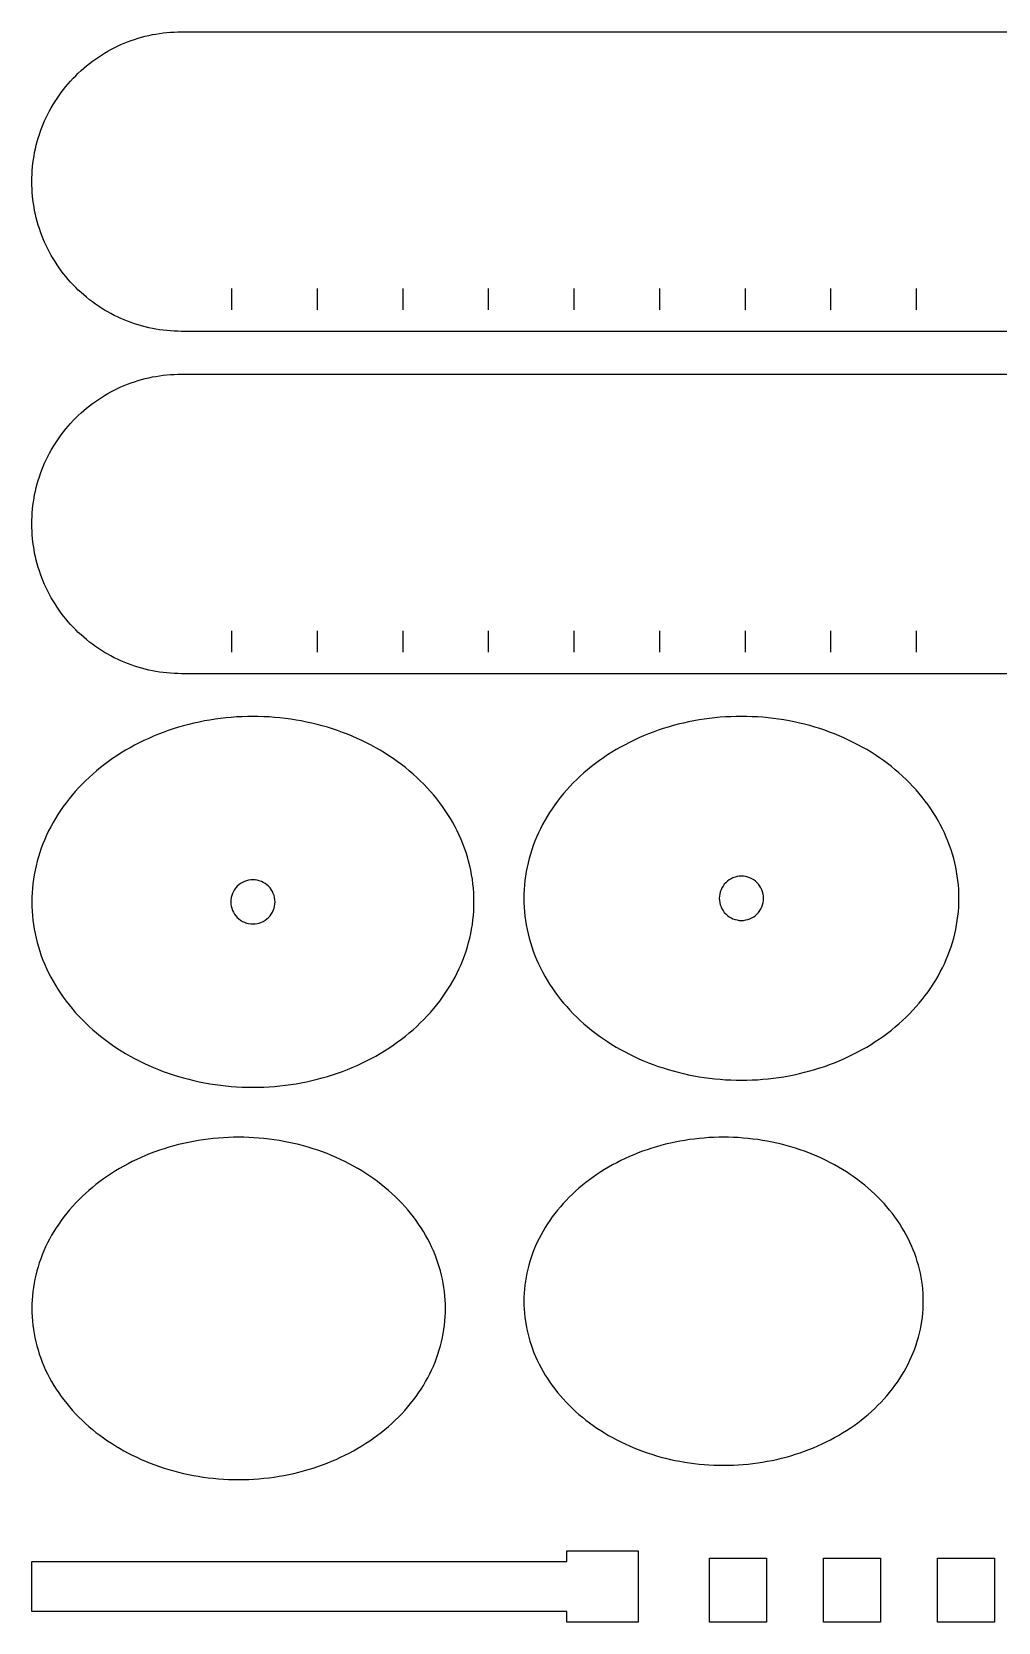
# Model space of a CAD drawing. Header units: millimetres. Extents: x 5 to 276, y -228 to -5.
# Drawn here: x 5 to 140.5, y -228 to -5 of the extents above; entities that cross this region are included whole.
import ezdxf

# ---------------------------------------------------------------- set-up
doc = ezdxf.new("R2010")
doc.units = ezdxf.units.MM
for name, color, linetype in [('cut_inner', 7, 'Continuous'), ('cut_outer', 7, 'Continuous'), ('score', 1, 'Continuous')]:
    doc.layers.add(name, color=color, linetype=linetype)

msp = doc.modelspace()

# ---------------------------------------------------------------- linework, layer by layer
at = {"layer": 'cut_inner'}
for points in [[(32.9, -127), (32.91, -127.3), (32.96, -127.6), (33.03, -127.9), (33.14, -128.19), (33.27, -128.46), (33.42, -128.72), (33.6, -128.97), (33.81, -129.19), (34.03, -129.4), (34.28, -129.58), (34.54, -129.73), (34.81, -129.86), (35.1, -129.97), (35.4, -130.04), (35.7, -130.09), (36, -130.1), (36.3, -130.09), (36.6, -130.04), (36.9, -129.97), (37.19, -129.86), (37.46, -129.73), (37.72, -129.58), (37.97, -129.4), (38.19, -129.19), (38.4, -128.97), (38.58, -128.72), (38.73, -128.46), (38.86, -128.19), (38.97, -127.9), (39.04, -127.6), (39.09, -127.3), (39.1, -127), (39.09, -126.7), (39.04, -126.4), (38.97, -126.1), (38.86, -125.81), (38.73, -125.54), (38.58, -125.28), (38.4, -125.03), (38.19, -124.81), (37.97, -124.6), (37.72, -124.42), (37.46, -124.27), (37.19, -124.14), (36.9, -124.03), (36.6, -123.96), (36.3, -123.91), (36, -123.9), (35.7, -123.91), (35.4, -123.96), (35.1, -124.03), (34.81, -124.14), (34.54, -124.27), (34.28, -124.42), (34.03, -124.6), (33.81, -124.81), (33.6, -125.03), (33.42, -125.28), (33.27, -125.54), (33.14, -125.81), (33.03, -126.1), (32.96, -126.4), (32.91, -126.7), (32.9, -127)], [(101.4, -126.5), (101.41, -126.8), (101.46, -127.1), (101.53, -127.4), (101.64, -127.69), (101.77, -127.96), (101.92, -128.22), (102.1, -128.47), (102.31, -128.69), (102.53, -128.9), (102.78, -129.08), (103.04, -129.23), (103.31, -129.36), (103.6, -129.47), (103.9, -129.54), (104.2, -129.59), (104.5, -129.6), (104.8, -129.59), (105.1, -129.54), (105.4, -129.47), (105.69, -129.36), (105.96, -129.23), (106.22, -129.08), (106.47, -128.9), (106.69, -128.69), (106.9, -128.47), (107.08, -128.22), (107.23, -127.96), (107.36, -127.69), (107.47, -127.4), (107.54, -127.1), (107.59, -126.8), (107.6, -126.5), (107.59, -126.2), (107.54, -125.9), (107.47, -125.6), (107.36, -125.31), (107.23, -125.04), (107.08, -124.78), (106.9, -124.53), (106.69, -124.31), (106.47, -124.1), (106.22, -123.92), (105.96, -123.77), (105.69, -123.64), (105.4, -123.53), (105.1, -123.46), (104.8, -123.41), (104.5, -123.4), (104.2, -123.41), (103.9, -123.46), (103.6, -123.53), (103.31, -123.64), (103.04, -123.77), (102.78, -123.92), (102.53, -124.1), (102.31, -124.31), (102.1, -124.53), (101.92, -124.78), (101.77, -125.04), (101.64, -125.31), (101.53, -125.6), (101.46, -125.9), (101.41, -126.2), (101.4, -126.5)]]:
    msp.add_lwpolyline(points, close=True, dxfattribs=at)
at = {"layer": 'cut_outer'}
for points in [[(160, -47), (26, -47), (25.48, -46.99), (24.97, -46.97), (24.46, -46.94), (23.94, -46.9), (23.43, -46.84), (22.92, -46.77), (22.41, -46.69), (21.9, -46.6), (21.4, -46.49), (20.9, -46.37), (20.4, -46.24), (19.9, -46.1), (19.41, -45.94), (18.93, -45.77), (18.44, -45.59), (17.96, -45.4), (17.49, -45.2), (17.02, -44.98), (16.56, -44.76), (16.1, -44.52), (15.65, -44.27), (15.2, -44.01), (14.77, -43.74), (14.33, -43.46), (13.91, -43.17), (13.49, -42.87), (13.08, -42.56), (12.68, -42.23), (12.28, -41.9), (11.9, -41.56), (11.52, -41.21), (11.15, -40.85), (10.79, -40.48), (10.44, -40.1), (10.1, -39.72), (9.77, -39.32), (9.44, -38.92), (9.13, -38.51), (8.83, -38.09), (8.54, -37.67), (8.26, -37.23), (7.99, -36.8), (7.73, -36.35), (7.48, -35.9), (7.24, -35.44), (7.02, -34.98), (6.8, -34.51), (6.6, -34.04), (6.41, -33.56), (6.23, -33.07), (6.06, -32.59), (5.9, -32.1), (5.76, -31.6), (5.63, -31.1), (5.51, -30.6), (5.4, -30.1), (5.31, -29.59), (5.23, -29.08), (5.16, -28.57), (5.1, -28.06), (5.06, -27.54), (5.03, -27.03), (5.01, -26.52), (5, -26), (5.01, -25.48), (5.03, -24.97), (5.06, -24.46), (5.1, -23.94), (5.16, -23.43), (5.23, -22.92), (5.31, -22.41), (5.4, -21.9), (5.51, -21.4), (5.63, -20.9), (5.76, -20.4), (5.9, -19.9), (6.06, -19.41), (6.23, -18.93), (6.41, -18.44), (6.6, -17.96), (6.8, -17.49), (7.02, -17.02), (7.24, -16.56), (7.48, -16.1), (7.73, -15.65), (7.99, -15.2), (8.26, -14.77), (8.54, -14.33), (8.83, -13.91), (9.13, -13.49), (9.44, -13.08), (9.77, -12.68), (10.1, -12.28), (10.44, -11.9), (10.79, -11.52), (11.15, -11.15), (11.52, -10.79), (11.9, -10.44), (12.28, -10.1), (12.68, -9.77), (13.08, -9.44), (13.49, -9.13), (13.91, -8.83), (14.33, -8.54), (14.77, -8.26), (15.2, -7.99), (15.65, -7.73), (16.1, -7.48), (16.56, -7.24), (17.02, -7.02), (17.49, -6.8), (17.96, -6.6), (18.44, -6.41), (18.93, -6.23), (19.41, -6.06), (19.9, -5.9), (20.4, -5.76), (20.9, -5.63), (21.4, -5.51), (21.9, -5.4), (22.41, -5.31), (22.92, -5.23), (23.43, -5.16), (23.94, -5.1), (24.46, -5.06), (24.97, -5.03), (25.48, -5.01), (26, -5), (26, -5), (160, -5)], [(160, -95), (26, -95), (25.48, -94.99), (24.97, -94.97), (24.46, -94.94), (23.94, -94.9), (23.43, -94.84), (22.92, -94.77), (22.41, -94.69), (21.9, -94.6), (21.4, -94.49), (20.9, -94.37), (20.4, -94.24), (19.9, -94.1), (19.41, -93.94), (18.93, -93.77), (18.44, -93.59), (17.96, -93.4), (17.49, -93.2), (17.02, -92.98), (16.56, -92.76), (16.1, -92.52), (15.65, -92.27), (15.2, -92.01), (14.77, -91.74), (14.33, -91.46), (13.91, -91.17), (13.49, -90.87), (13.08, -90.56), (12.68, -90.23), (12.28, -89.9), (11.9, -89.56), (11.52, -89.21), (11.15, -88.85), (10.79, -88.48), (10.44, -88.1), (10.1, -87.72), (9.77, -87.32), (9.44, -86.92), (9.13, -86.51), (8.83, -86.09), (8.54, -85.67), (8.26, -85.23), (7.99, -84.8), (7.73, -84.35), (7.48, -83.9), (7.24, -83.44), (7.02, -82.98), (6.8, -82.51), (6.6, -82.04), (6.41, -81.56), (6.23, -81.07), (6.06, -80.59), (5.9, -80.1), (5.76, -79.6), (5.63, -79.1), (5.51, -78.6), (5.4, -78.1), (5.31, -77.59), (5.23, -77.08), (5.16, -76.57), (5.1, -76.06), (5.06, -75.54), (5.03, -75.03), (5.01, -74.52), (5, -74), (5.01, -73.48), (5.03, -72.97), (5.06, -72.46), (5.1, -71.94), (5.16, -71.43), (5.23, -70.92), (5.31, -70.41), (5.4, -69.9), (5.51, -69.4), (5.63, -68.9), (5.76, -68.4), (5.9, -67.9), (6.06, -67.41), (6.23, -66.93), (6.41, -66.44), (6.6, -65.96), (6.8, -65.49), (7.02, -65.02), (7.24, -64.56), (7.48, -64.1), (7.73, -63.65), (7.99, -63.2), (8.26, -62.77), (8.54, -62.33), (8.83, -61.91), (9.13, -61.49), (9.44, -61.08), (9.77, -60.68), (10.1, -60.28), (10.44, -59.9), (10.79, -59.52), (11.15, -59.15), (11.52, -58.79), (11.9, -58.44), (12.28, -58.1), (12.68, -57.77), (13.08, -57.44), (13.49, -57.13), (13.91, -56.83), (14.33, -56.54), (14.77, -56.26), (15.2, -55.99), (15.65, -55.73), (16.1, -55.48), (16.56, -55.24), (17.02, -55.02), (17.49, -54.8), (17.96, -54.6), (18.44, -54.41), (18.93, -54.23), (19.41, -54.06), (19.9, -53.9), (20.4, -53.76), (20.9, -53.63), (21.4, -53.51), (21.9, -53.4), (22.41, -53.31), (22.92, -53.23), (23.43, -53.16), (23.94, -53.1), (24.46, -53.06), (24.97, -53.03), (25.48, -53.01), (26, -53), (26, -53), (160, -53)]]:
    msp.add_lwpolyline(points, dxfattribs=at)
for points in [[(5, -127), (5.01, -127.64), (5.04, -128.28), (5.08, -128.91), (5.15, -129.55), (5.23, -130.18), (5.34, -130.81), (5.46, -131.45), (5.6, -132.07), (5.75, -132.7), (5.93, -133.32), (6.12, -133.93), (6.33, -134.55), (6.56, -135.16), (6.81, -135.76), (7.08, -136.36), (7.36, -136.95), (7.66, -137.54), (7.98, -138.12), (8.31, -138.69), (8.66, -139.26), (9.03, -139.82), (9.41, -140.37), (9.81, -140.91), (10.22, -141.44), (10.65, -141.97), (11.1, -142.49), (11.56, -143), (12.04, -143.49), (12.53, -143.98), (13.03, -144.46), (13.55, -144.93), (14.08, -145.38), (14.62, -145.83), (15.18, -146.26), (15.75, -146.69), (16.33, -147.1), (16.93, -147.5), (17.53, -147.88), (18.15, -148.26), (18.78, -148.62), (19.42, -148.97), (20.06, -149.3), (20.72, -149.62), (21.39, -149.93), (22.06, -150.22), (22.75, -150.5), (23.44, -150.77), (24.14, -151.02), (24.84, -151.26), (25.56, -151.48), (26.28, -151.69), (27, -151.88), (27.73, -152.06), (28.47, -152.22), (29.21, -152.37), (29.95, -152.5), (30.7, -152.62), (31.45, -152.72), (32.21, -152.8), (32.96, -152.87), (33.72, -152.93), (34.48, -152.97), (35.24, -152.99), (36, -153), (36.76, -152.99), (37.52, -152.97), (38.28, -152.93), (39.04, -152.87), (39.79, -152.8), (40.55, -152.72), (41.3, -152.62), (42.05, -152.5), (42.79, -152.37), (43.53, -152.22), (44.27, -152.06), (45, -151.88), (45.72, -151.69), (46.44, -151.48), (47.16, -151.26), (47.86, -151.02), (48.56, -150.77), (49.25, -150.5), (49.94, -150.22), (50.61, -149.93), (51.28, -149.62), (51.94, -149.3), (52.58, -148.97), (53.22, -148.62), (53.85, -148.26), (54.47, -147.88), (55.07, -147.5), (55.67, -147.1), (56.25, -146.69), (56.82, -146.26), (57.38, -145.83), (57.92, -145.38), (58.45, -144.93), (58.97, -144.46), (59.47, -143.98), (59.96, -143.49), (60.44, -143), (60.9, -142.49), (61.35, -141.97), (61.78, -141.44), (62.19, -140.91), (62.59, -140.37), (62.97, -139.82), (63.34, -139.26), (63.69, -138.69), (64.02, -138.12), (64.34, -137.54), (64.64, -136.95), (64.92, -136.36), (65.19, -135.76), (65.44, -135.16), (65.67, -134.55), (65.88, -133.93), (66.07, -133.32), (66.25, -132.7), (66.4, -132.07), (66.54, -131.45), (66.66, -130.81), (66.77, -130.18), (66.85, -129.55), (66.92, -128.91), (66.96, -128.28), (66.99, -127.64), (67, -127), (66.99, -126.36), (66.96, -125.72), (66.92, -125.09), (66.85, -124.45), (66.77, -123.82), (66.66, -123.19), (66.54, -122.55), (66.4, -121.93), (66.25, -121.3), (66.07, -120.68), (65.88, -120.07), (65.67, -119.45), (65.44, -118.84), (65.19, -118.24), (64.92, -117.64), (64.64, -117.05), (64.34, -116.46), (64.02, -115.88), (63.69, -115.31), (63.34, -114.74), (62.97, -114.18), (62.59, -113.63), (62.19, -113.09), (61.78, -112.56), (61.35, -112.03), (60.9, -111.51), (60.44, -111), (59.96, -110.51), (59.47, -110.02), (58.97, -109.54), (58.45, -109.07), (57.92, -108.62), (57.38, -108.17), (56.82, -107.74), (56.25, -107.31), (55.67, -106.9), (55.07, -106.5), (54.47, -106.12), (53.85, -105.74), (53.22, -105.38), (52.58, -105.03), (51.94, -104.7), (51.28, -104.38), (50.61, -104.07), (49.94, -103.78), (49.25, -103.5), (48.56, -103.23), (47.86, -102.98), (47.16, -102.74), (46.44, -102.52), (45.72, -102.31), (45, -102.12), (44.27, -101.94), (43.53, -101.78), (42.79, -101.63), (42.05, -101.5), (41.3, -101.38), (40.55, -101.28), (39.79, -101.2), (39.04, -101.13), (38.28, -101.07), (37.52, -101.03), (36.76, -101.01), (36, -101), (35.24, -101.01), (34.48, -101.03), (33.72, -101.07), (32.96, -101.13), (32.21, -101.2), (31.45, -101.28), (30.7, -101.38), (29.95, -101.5), (29.21, -101.63), (28.47, -101.78), (27.73, -101.94), (27, -102.12), (26.28, -102.31), (25.56, -102.52), (24.84, -102.74), (24.14, -102.98), (23.44, -103.23), (22.75, -103.5), (22.06, -103.78), (21.39, -104.07), (20.72, -104.38), (20.06, -104.7), (19.42, -105.03), (18.78, -105.38), (18.15, -105.74), (17.53, -106.12), (16.93, -106.5), (16.33, -106.9), (15.75, -107.31), (15.18, -107.74), (14.62, -108.17), (14.08, -108.62), (13.55, -109.07), (13.03, -109.54), (12.53, -110.02), (12.04, -110.51), (11.56, -111), (11.1, -111.51), (10.65, -112.03), (10.22, -112.56), (9.81, -113.09), (9.41, -113.63), (9.03, -114.18), (8.66, -114.74), (8.31, -115.31), (7.98, -115.88), (7.66, -116.46), (7.36, -117.05), (7.08, -117.64), (6.81, -118.24), (6.56, -118.84), (6.33, -119.45), (6.12, -120.07), (5.93, -120.68), (5.75, -121.3), (5.6, -121.93), (5.46, -122.55), (5.34, -123.19), (5.23, -123.82), (5.15, -124.45), (5.08, -125.09), (5.04, -125.72), (5.01, -126.36), (5, -127)], [(74, -126.5), (74.01, -127.13), (74.04, -127.75), (74.08, -128.38), (74.15, -129), (74.23, -129.62), (74.33, -130.24), (74.45, -130.86), (74.59, -131.47), (74.74, -132.09), (74.91, -132.7), (75.1, -133.3), (75.31, -133.9), (75.54, -134.5), (75.78, -135.09), (76.04, -135.68), (76.32, -136.26), (76.62, -136.83), (76.93, -137.4), (77.26, -137.97), (77.6, -138.52), (77.96, -139.07), (78.34, -139.61), (78.73, -140.14), (79.14, -140.67), (79.56, -141.18), (80, -141.69), (80.46, -142.19), (80.92, -142.68), (81.41, -143.16), (81.9, -143.62), (82.41, -144.08), (82.93, -144.53), (83.47, -144.97), (84.02, -145.39), (84.58, -145.81), (85.15, -146.21), (85.74, -146.6), (86.33, -146.98), (86.94, -147.35), (87.56, -147.7), (88.18, -148.04), (88.82, -148.37), (89.47, -148.69), (90.12, -148.99), (90.79, -149.28), (91.46, -149.55), (92.14, -149.81), (92.83, -150.06), (93.52, -150.29), (94.22, -150.51), (94.93, -150.71), (95.65, -150.9), (96.37, -151.08), (97.09, -151.24), (97.82, -151.38), (98.55, -151.51), (99.29, -151.62), (100.02, -151.72), (100.77, -151.81), (101.51, -151.88), (102.26, -151.93), (103, -151.97), (103.75, -151.99), (104.5, -152), (105.25, -151.99), (106, -151.97), (106.74, -151.93), (107.49, -151.88), (108.23, -151.81), (108.98, -151.72), (109.71, -151.62), (110.45, -151.51), (111.18, -151.38), (111.91, -151.24), (112.63, -151.08), (113.35, -150.9), (114.07, -150.71), (114.78, -150.51), (115.48, -150.29), (116.17, -150.06), (116.86, -149.81), (117.54, -149.55), (118.21, -149.28), (118.88, -148.99), (119.53, -148.69), (120.18, -148.37), (120.82, -148.04), (121.44, -147.7), (122.06, -147.35), (122.67, -146.98), (123.26, -146.6), (123.85, -146.21), (124.42, -145.81), (124.98, -145.39), (125.53, -144.97), (126.07, -144.53), (126.59, -144.08), (127.1, -143.62), (127.59, -143.16), (128.08, -142.68), (128.54, -142.19), (129, -141.69), (129.44, -141.18), (129.86, -140.67), (130.27, -140.14), (130.66, -139.61), (131.04, -139.07), (131.4, -138.52), (131.74, -137.97), (132.07, -137.4), (132.38, -136.83), (132.68, -136.26), (132.96, -135.68), (133.22, -135.09), (133.46, -134.5), (133.69, -133.9), (133.9, -133.3), (134.09, -132.7), (134.26, -132.09), (134.41, -131.47), (134.55, -130.86), (134.67, -130.24), (134.77, -129.62), (134.85, -129), (134.92, -128.38), (134.96, -127.75), (134.99, -127.13), (135, -126.5), (134.99, -125.87), (134.96, -125.25), (134.92, -124.62), (134.85, -124), (134.77, -123.38), (134.67, -122.76), (134.55, -122.14), (134.41, -121.53), (134.26, -120.91), (134.09, -120.3), (133.9, -119.7), (133.69, -119.1), (133.46, -118.5), (133.22, -117.91), (132.96, -117.32), (132.68, -116.74), (132.38, -116.17), (132.07, -115.6), (131.74, -115.03), (131.4, -114.48), (131.04, -113.93), (130.66, -113.39), (130.27, -112.86), (129.86, -112.33), (129.44, -111.82), (129, -111.31), (128.54, -110.81), (128.08, -110.32), (127.59, -109.84), (127.1, -109.38), (126.59, -108.92), (126.07, -108.47), (125.53, -108.03), (124.98, -107.61), (124.42, -107.19), (123.85, -106.79), (123.26, -106.4), (122.67, -106.02), (122.06, -105.65), (121.44, -105.3), (120.82, -104.96), (120.18, -104.63), (119.53, -104.31), (118.88, -104.01), (118.21, -103.72), (117.54, -103.45), (116.86, -103.19), (116.17, -102.94), (115.48, -102.71), (114.78, -102.49), (114.07, -102.29), (113.35, -102.1), (112.63, -101.92), (111.91, -101.76), (111.18, -101.62), (110.45, -101.49), (109.71, -101.38), (108.98, -101.28), (108.23, -101.19), (107.49, -101.12), (106.74, -101.07), (106, -101.03), (105.25, -101.01), (104.5, -101), (103.75, -101.01), (103, -101.03), (102.26, -101.07), (101.51, -101.12), (100.77, -101.19), (100.02, -101.28), (99.29, -101.38), (98.55, -101.49), (97.82, -101.62), (97.09, -101.76), (96.37, -101.92), (95.65, -102.1), (94.93, -102.29), (94.22, -102.49), (93.52, -102.71), (92.83, -102.94), (92.14, -103.19), (91.46, -103.45), (90.79, -103.72), (90.12, -104.01), (89.47, -104.31), (88.82, -104.63), (88.18, -104.96), (87.56, -105.3), (86.94, -105.65), (86.33, -106.02), (85.74, -106.4), (85.15, -106.79), (84.58, -107.19), (84.02, -107.61), (83.47, -108.03), (82.93, -108.47), (82.41, -108.92), (81.9, -109.38), (81.41, -109.84), (80.92, -110.32), (80.46, -110.81), (80, -111.31), (79.56, -111.82), (79.14, -112.33), (78.73, -112.86), (78.34, -113.39), (77.96, -113.93), (77.6, -114.48), (77.26, -115.03), (76.93, -115.6), (76.62, -116.17), (76.32, -116.74), (76.04, -117.32), (75.78, -117.91), (75.54, -118.5), (75.31, -119.1), (75.1, -119.7), (74.91, -120.3), (74.74, -120.91), (74.59, -121.53), (74.45, -122.14), (74.33, -122.76), (74.23, -123.38), (74.15, -124), (74.08, -124.62), (74.04, -125.25), (74.01, -125.87), (74, -126.5)], [(5, -184), (5.01, -184.59), (5.03, -185.18), (5.08, -185.77), (5.14, -186.35), (5.22, -186.94), (5.31, -187.52), (5.43, -188.1), (5.56, -188.68), (5.7, -189.26), (5.87, -189.83), (6.05, -190.4), (6.25, -190.97), (6.46, -191.53), (6.7, -192.09), (6.94, -192.64), (7.21, -193.18), (7.49, -193.73), (7.78, -194.26), (8.1, -194.79), (8.42, -195.31), (8.77, -195.83), (9.13, -196.34), (9.5, -196.84), (9.89, -197.33), (10.29, -197.82), (10.71, -198.3), (11.14, -198.77), (11.58, -199.23), (12.04, -199.68), (12.51, -200.12), (13, -200.55), (13.49, -200.97), (14, -201.38), (14.52, -201.78), (15.06, -202.17), (15.6, -202.55), (16.16, -202.92), (16.72, -203.28), (17.3, -203.62), (17.89, -203.96), (18.49, -204.28), (19.09, -204.59), (19.71, -204.88), (20.33, -205.17), (20.96, -205.44), (21.6, -205.7), (22.25, -205.94), (22.9, -206.17), (23.56, -206.39), (24.23, -206.6), (24.9, -206.79), (25.58, -206.97), (26.27, -207.13), (26.95, -207.28), (27.65, -207.42), (28.34, -207.54), (29.04, -207.65), (29.74, -207.74), (30.45, -207.82), (31.16, -207.88), (31.87, -207.93), (32.58, -207.97), (33.29, -207.99), (34, -208), (34.71, -207.99), (35.42, -207.97), (36.13, -207.93), (36.84, -207.88), (37.55, -207.82), (38.26, -207.74), (38.96, -207.65), (39.66, -207.54), (40.35, -207.42), (41.05, -207.28), (41.73, -207.13), (42.42, -206.97), (43.1, -206.79), (43.77, -206.6), (44.44, -206.39), (45.1, -206.17), (45.75, -205.94), (46.4, -205.7), (47.04, -205.44), (47.67, -205.17), (48.29, -204.88), (48.91, -204.59), (49.51, -204.28), (50.11, -203.96), (50.7, -203.62), (51.28, -203.28), (51.84, -202.92), (52.4, -202.55), (52.94, -202.17), (53.48, -201.78), (54, -201.38), (54.51, -200.97), (55, -200.55), (55.49, -200.12), (55.96, -199.68), (56.42, -199.23), (56.86, -198.77), (57.29, -198.3), (57.71, -197.82), (58.11, -197.33), (58.5, -196.84), (58.87, -196.34), (59.23, -195.83), (59.58, -195.31), (59.9, -194.79), (60.22, -194.26), (60.51, -193.73), (60.79, -193.18), (61.06, -192.64), (61.3, -192.09), (61.54, -191.53), (61.75, -190.97), (61.95, -190.4), (62.13, -189.83), (62.3, -189.26), (62.44, -188.68), (62.57, -188.1), (62.69, -187.52), (62.78, -186.94), (62.86, -186.35), (62.92, -185.77), (62.97, -185.18), (62.99, -184.59), (63, -184), (62.99, -183.41), (62.97, -182.82), (62.92, -182.23), (62.86, -181.65), (62.78, -181.06), (62.69, -180.48), (62.57, -179.9), (62.44, -179.32), (62.3, -178.74), (62.13, -178.17), (61.95, -177.6), (61.75, -177.03), (61.54, -176.47), (61.3, -175.91), (61.06, -175.36), (60.79, -174.82), (60.51, -174.27), (60.22, -173.74), (59.9, -173.21), (59.58, -172.69), (59.23, -172.17), (58.87, -171.66), (58.5, -171.16), (58.11, -170.67), (57.71, -170.18), (57.29, -169.7), (56.86, -169.23), (56.42, -168.77), (55.96, -168.32), (55.49, -167.88), (55, -167.45), (54.51, -167.03), (54, -166.62), (53.48, -166.22), (52.94, -165.83), (52.4, -165.45), (51.84, -165.08), (51.28, -164.72), (50.7, -164.38), (50.11, -164.04), (49.51, -163.72), (48.91, -163.41), (48.29, -163.12), (47.67, -162.83), (47.04, -162.56), (46.4, -162.3), (45.75, -162.06), (45.1, -161.83), (44.44, -161.61), (43.77, -161.4), (43.1, -161.21), (42.42, -161.03), (41.73, -160.87), (41.05, -160.72), (40.35, -160.58), (39.66, -160.46), (38.96, -160.35), (38.26, -160.26), (37.55, -160.18), (36.84, -160.12), (36.13, -160.07), (35.42, -160.03), (34.71, -160.01), (34, -160), (33.29, -160.01), (32.58, -160.03), (31.87, -160.07), (31.16, -160.12), (30.45, -160.18), (29.74, -160.26), (29.04, -160.35), (28.34, -160.46), (27.65, -160.58), (26.95, -160.72), (26.27, -160.87), (25.58, -161.03), (24.9, -161.21), (24.23, -161.4), (23.56, -161.61), (22.9, -161.83), (22.25, -162.06), (21.6, -162.3), (20.96, -162.56), (20.33, -162.83), (19.71, -163.12), (19.09, -163.41), (18.49, -163.72), (17.89, -164.04), (17.3, -164.38), (16.72, -164.72), (16.16, -165.08), (15.6, -165.45), (15.06, -165.83), (14.52, -166.22), (14, -166.62), (13.49, -167.03), (13, -167.45), (12.51, -167.88), (12.04, -168.32), (11.58, -168.77), (11.14, -169.23), (10.71, -169.7), (10.29, -170.18), (9.89, -170.67), (9.5, -171.16), (9.13, -171.66), (8.77, -172.17), (8.42, -172.69), (8.1, -173.21), (7.78, -173.74), (7.49, -174.27), (7.21, -174.82), (6.94, -175.36), (6.7, -175.91), (6.46, -176.47), (6.25, -177.03), (6.05, -177.6), (5.87, -178.17), (5.7, -178.74), (5.56, -179.32), (5.43, -179.9), (5.31, -180.48), (5.22, -181.06), (5.14, -181.65), (5.08, -182.23), (5.03, -182.82), (5.01, -183.41), (5, -184)], [(74, -183), (74.01, -183.56), (74.03, -184.13), (74.08, -184.69), (74.13, -185.25), (74.21, -185.82), (74.3, -186.37), (74.41, -186.93), (74.54, -187.49), (74.68, -188.04), (74.84, -188.59), (75.01, -189.13), (75.21, -189.68), (75.41, -190.21), (75.64, -190.75), (75.88, -191.28), (76.13, -191.8), (76.4, -192.32), (76.69, -192.83), (76.99, -193.34), (77.31, -193.84), (77.64, -194.34), (77.98, -194.82), (78.34, -195.3), (78.72, -195.78), (79.11, -196.24), (79.51, -196.7), (79.93, -197.15), (80.36, -197.59), (80.8, -198.02), (81.25, -198.45), (81.72, -198.86), (82.2, -199.26), (82.69, -199.66), (83.2, -200.04), (83.71, -200.42), (84.24, -200.78), (84.77, -201.13), (85.32, -201.47), (85.88, -201.8), (86.44, -202.12), (87.02, -202.43), (87.61, -202.73), (88.2, -203.01), (88.8, -203.28), (89.41, -203.54), (90.03, -203.79), (90.65, -204.03), (91.28, -204.25), (91.92, -204.46), (92.57, -204.66), (93.22, -204.84), (93.87, -205.01), (94.53, -205.17), (95.2, -205.31), (95.87, -205.44), (96.54, -205.56), (97.21, -205.66), (97.89, -205.75), (98.57, -205.83), (99.26, -205.89), (99.94, -205.94), (100.63, -205.97), (101.31, -205.99), (102, -206), (102.69, -205.99), (103.37, -205.97), (104.06, -205.94), (104.74, -205.89), (105.43, -205.83), (106.11, -205.75), (106.79, -205.66), (107.46, -205.56), (108.13, -205.44), (108.8, -205.31), (109.47, -205.17), (110.13, -205.01), (110.78, -204.84), (111.43, -204.66), (112.08, -204.46), (112.72, -204.25), (113.35, -204.03), (113.97, -203.79), (114.59, -203.54), (115.2, -203.28), (115.8, -203.01), (116.39, -202.73), (116.98, -202.43), (117.56, -202.12), (118.12, -201.8), (118.68, -201.47), (119.23, -201.13), (119.76, -200.78), (120.29, -200.42), (120.8, -200.04), (121.31, -199.66), (121.8, -199.26), (122.28, -198.86), (122.75, -198.45), (123.2, -198.02), (123.64, -197.59), (124.07, -197.15), (124.49, -196.7), (124.89, -196.24), (125.28, -195.78), (125.66, -195.3), (126.02, -194.82), (126.36, -194.34), (126.69, -193.84), (127.01, -193.34), (127.31, -192.83), (127.6, -192.32), (127.87, -191.8), (128.12, -191.28), (128.36, -190.75), (128.59, -190.21), (128.79, -189.68), (128.99, -189.13), (129.16, -188.59), (129.32, -188.04), (129.46, -187.49), (129.59, -186.93), (129.7, -186.37), (129.79, -185.82), (129.87, -185.25), (129.92, -184.69), (129.97, -184.13), (129.99, -183.56), (130, -183), (129.99, -182.44), (129.97, -181.87), (129.92, -181.31), (129.87, -180.75), (129.79, -180.18), (129.7, -179.63), (129.59, -179.07), (129.46, -178.51), (129.32, -177.96), (129.16, -177.41), (128.99, -176.87), (128.79, -176.32), (128.59, -175.79), (128.36, -175.25), (128.12, -174.72), (127.87, -174.2), (127.6, -173.68), (127.31, -173.17), (127.01, -172.66), (126.69, -172.16), (126.36, -171.66), (126.02, -171.18), (125.66, -170.7), (125.28, -170.22), (124.89, -169.76), (124.49, -169.3), (124.07, -168.85), (123.64, -168.41), (123.2, -167.98), (122.75, -167.55), (122.28, -167.14), (121.8, -166.74), (121.31, -166.34), (120.8, -165.96), (120.29, -165.58), (119.76, -165.22), (119.23, -164.87), (118.68, -164.53), (118.12, -164.2), (117.56, -163.88), (116.98, -163.57), (116.39, -163.27), (115.8, -162.99), (115.2, -162.72), (114.59, -162.46), (113.97, -162.21), (113.35, -161.97), (112.72, -161.75), (112.08, -161.54), (111.43, -161.34), (110.78, -161.16), (110.13, -160.99), (109.47, -160.83), (108.8, -160.69), (108.13, -160.56), (107.46, -160.44), (106.79, -160.34), (106.11, -160.25), (105.43, -160.17), (104.74, -160.11), (104.06, -160.06), (103.37, -160.03), (102.69, -160.01), (102, -160), (101.31, -160.01), (100.63, -160.03), (99.94, -160.06), (99.26, -160.11), (98.57, -160.17), (97.89, -160.25), (97.21, -160.34), (96.54, -160.44), (95.87, -160.56), (95.2, -160.69), (94.53, -160.83), (93.87, -160.99), (93.22, -161.16), (92.57, -161.34), (91.92, -161.54), (91.28, -161.75), (90.65, -161.97), (90.03, -162.21), (89.41, -162.46), (88.8, -162.72), (88.2, -162.99), (87.61, -163.27), (87.02, -163.57), (86.44, -163.88), (85.88, -164.2), (85.32, -164.53), (84.77, -164.87), (84.24, -165.22), (83.71, -165.58), (83.2, -165.96), (82.69, -166.34), (82.2, -166.74), (81.72, -167.14), (81.25, -167.55), (80.8, -167.98), (80.36, -168.41), (79.93, -168.85), (79.51, -169.3), (79.11, -169.76), (78.72, -170.22), (78.34, -170.7), (77.98, -171.18), (77.64, -171.66), (77.31, -172.16), (76.99, -172.66), (76.69, -173.17), (76.4, -173.68), (76.13, -174.2), (75.88, -174.72), (75.64, -175.25), (75.41, -175.79), (75.21, -176.32), (75.01, -176.87), (74.84, -177.41), (74.68, -177.96), (74.54, -178.51), (74.41, -179.07), (74.3, -179.63), (74.21, -180.18), (74.13, -180.75), (74.08, -181.31), (74.03, -181.87), (74.01, -182.44), (74, -183)], [(5, -219.5), (80, -219.5), (80, -218), (90, -218), (90, -228), (80, -228), (80, -226.5), (5, -226.5)], [(100, -219), (108, -219), (108, -228), (100, -228)], [(116, -219), (124, -219), (124, -228), (116, -228)], [(132, -219), (140, -219), (140, -228), (132, -228)]]:
    msp.add_lwpolyline(points, close=True, dxfattribs=at)
at = {"layer": 'score'}
for points in [[(33, -41), (33, -44)], [(45, -41), (45, -44)], [(57, -41), (57, -44)], [(69, -41), (69, -44)], [(81, -41), (81, -44)], [(93, -41), (93, -44)], [(105, -41), (105, -44)], [(117, -41), (117, -44)], [(129, -41), (129, -44)], [(33, -89), (33, -92)], [(45, -89), (45, -92)], [(57, -89), (57, -92)], [(69, -89), (69, -92)], [(81, -89), (81, -92)], [(93, -89), (93, -92)], [(105, -89), (105, -92)], [(117, -89), (117, -92)], [(129, -89), (129, -92)]]:
    msp.add_lwpolyline(points, dxfattribs=at)

doc.saveas('drawing.dxf')
